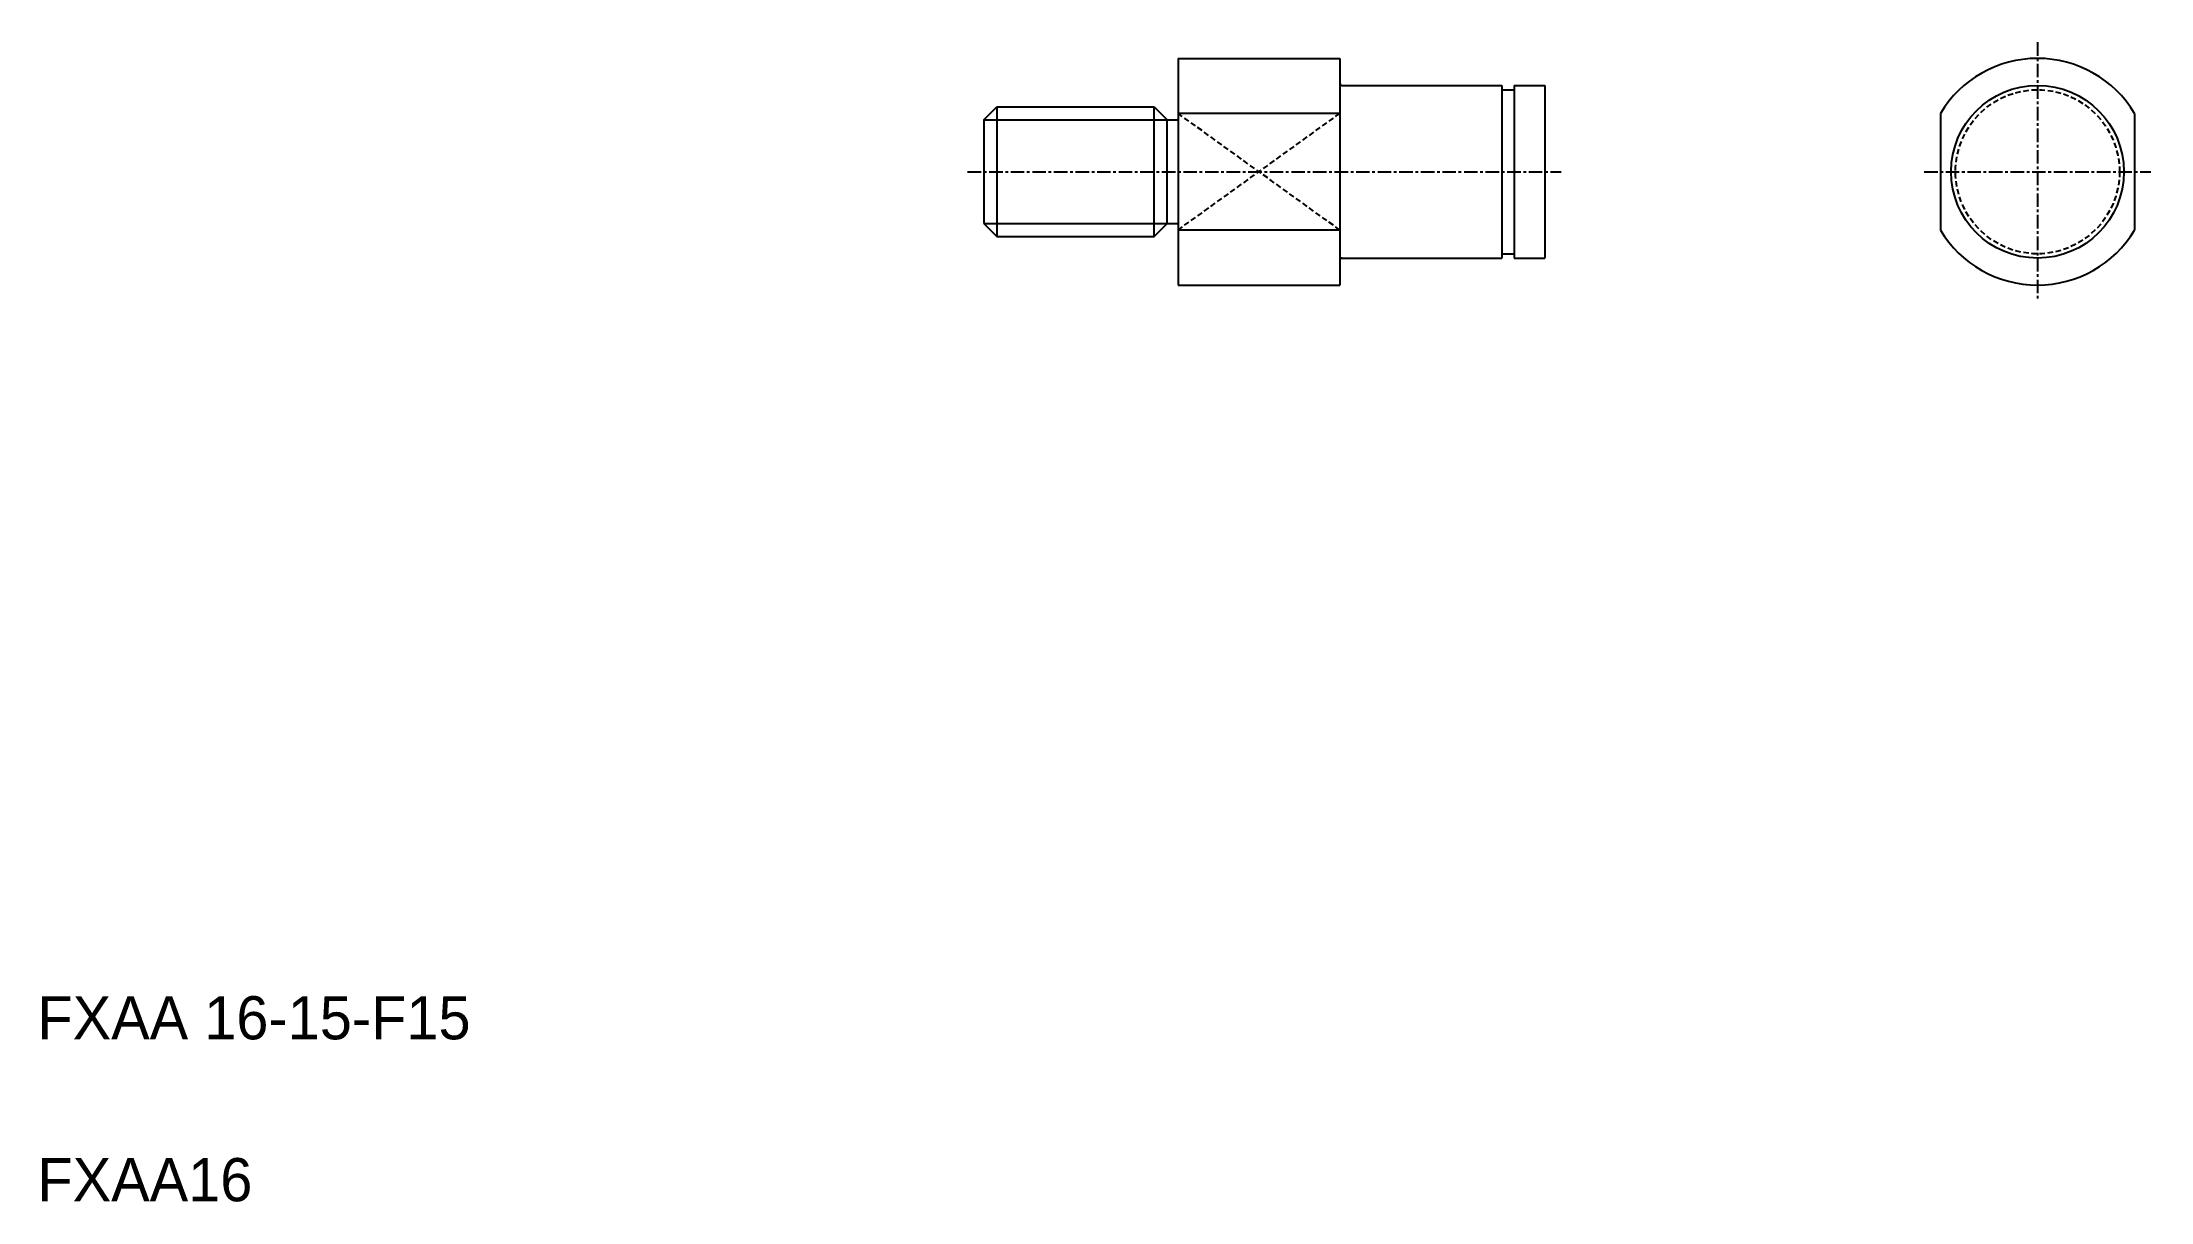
# Model space of a CAD drawing. Extents: x -204 to -8, y 45 to 152.
import ezdxf

# ---------------------------------------------------------------- set-up
doc = ezdxf.new("R2010")
doc.units = 0
doc.linetypes.add('CENTER', pattern=[2, 1.25, -0.25, 0.25, -0.25])
doc.linetypes.add('DASHED', pattern=[0.75, 0.5, -0.25])
doc.layers.get('0').update_dxf_attribs({"linetype": 'CONTINUOUS'})
doc.layers.add('CENTER', color=1, linetype='CENTER')

msp = doc.modelspace()

# ---------------------------------------------------------------- linework, layer by layer
at = {"color": 7, "linetype": 'CONTINUOUS'}
for p, q in [((-98.52, 150.79), (-98.52, 129.79)), ((-98.52, 150.79), (-83.52, 150.79)), ((-83.52, 150.79), (-83.52, 129.79)), ((-83.32, 148.29), (-68.52, 148.29)), ((-79.62, 148.29), (-79.62, 148.29)), ((-75.92, 148.29), (-75.92, 148.29)), ((-68.52, 148.29), (-68.52, 132.29)), ((-68.52, 147.89), (-67.37, 147.89)), ((-67.37, 148.29), (-64.52, 148.29)), ((-67.37, 148.29), (-67.37, 132.29)), ((-64.52, 148.29), (-64.52, 132.29)), ((-116.52, 145.09), (-115.32, 146.29)), ((-116.52, 145.09), (-116.52, 135.49)), ((-115.32, 146.29), (-115.32, 134.29)), ((-115.32, 146.29), (-100.72, 146.29)), ((-100.72, 134.29), (-100.72, 146.29)), ((-100.72, 146.29), (-99.52, 145.09)), ((-99.52, 135.49), (-99.52, 145.09)), ((-99.52, 145.09), (-98.52, 145.09)), ((-83.52, 145.7), (-98.52, 145.7)), ((-27.88, 145.7), (-27.88, 134.89)), ((-9.88, 145.7), (-9.88, 134.89)), ((-116.52, 135.49), (-115.32, 134.29)), ((-100.72, 134.29), (-99.52, 135.49)), ((-99.52, 135.49), (-98.52, 135.49)), ((-83.52, 134.89), (-98.52, 134.89)), ((-115.32, 134.29), (-100.72, 134.29)), ((-83.32, 132.29), (-68.52, 132.29)), ((-79.62, 132.29), (-79.62, 132.29)), ((-75.92, 132.29), (-75.92, 132.29)), ((-68.52, 132.69), (-67.37, 132.69)), ((-67.37, 132.29), (-64.52, 132.29)), ((-98.52, 129.79), (-83.52, 129.79))]:
    msp.add_line(p, q, dxfattribs=at)
at = {"color": 3, "linetype": 'CONTINUOUS'}
for p, q in [((-116.52, 145.09), (-99.52, 145.09)), ((-116.52, 135.49), (-99.52, 135.49))]:
    msp.add_line(p, q, dxfattribs=at)
at = {"color": 3, "linetype": 'DASHED'}
for p, q in [((-98.52, 134.89), (-83.52, 145.7)), ((-83.52, 134.89), (-98.52, 145.7))]:
    msp.add_line(p, q, dxfattribs=at)
at = {"color": 7, "linetype": 'CONTINUOUS'}
msp.add_circle((-18.88, 140.29), 8, dxfattribs=at)
at = {"color": 3, "linetype": 'DASHED'}
msp.add_circle((-18.88, 140.29), 7.6, dxfattribs=at)
at = {"color": 7, "linetype": 'CONTINUOUS'}
for centre, radius, start, end in [((-18.88, 140.29), 10.5, 31.0027, 148.9973), ((-83.32, 148.49), 0.2, 180, 270), ((-18.88, 140.29), 10.5, 211.0027, 328.9973), ((-83.32, 132.09), 0.2, 90, 180)]:
    msp.add_arc(centre, radius, start, end, dxfattribs=at)
at = {"layer": 'CENTER', "color": 1, "linetype": 'CENTER'}
for p, q in [((-18.88, 152.29), (-18.88, 128.29)), ((-118.02, 140.29), (-63.02, 140.29)), ((-29.38, 140.29), (-8.38, 140.29))]:
    msp.add_line(p, q, dxfattribs=at)

# ---------------------------------------------------------------- texts
at = {"color": 7, "linetype": 'CONTINUOUS'}
for s, p in [('FXAA 16-15-F15', (-204.21, 59.91)), ('FXAA16', (-204.21, 44.91))]:
    msp.add_text(s, height=4, dxfattribs=at).set_placement(p)

doc.saveas('drawing.dxf')
